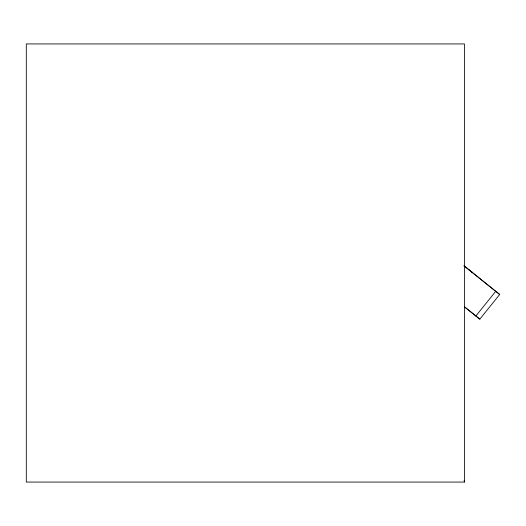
<?xml version="1.0" encoding="UTF-8"?>
<svg xmlns="http://www.w3.org/2000/svg" width="526" height="526" viewBox="0 0 526 526"><rect width="100%" height="100%" fill="white"/><g stroke="black" fill="none" stroke-linecap="round" stroke-linejoin="round"><path stroke-width="0.79" d="M475.833 316.034L495.702 291.332L499.7 294.455L479.83 319.15L464.425 306.849M464.438 482.066L26.3 482.066L26.3 43.934L464.438 43.934L464.438 482.066L464.116 480.455M472.078 272.244L468.857 269.726M471.066 271.462L471.967 272.159M463.939 265.768L499.7 294.455M464.096 265.9L495.702 291.332M464.649 306.941L479.83 319.15"/></g></svg>
